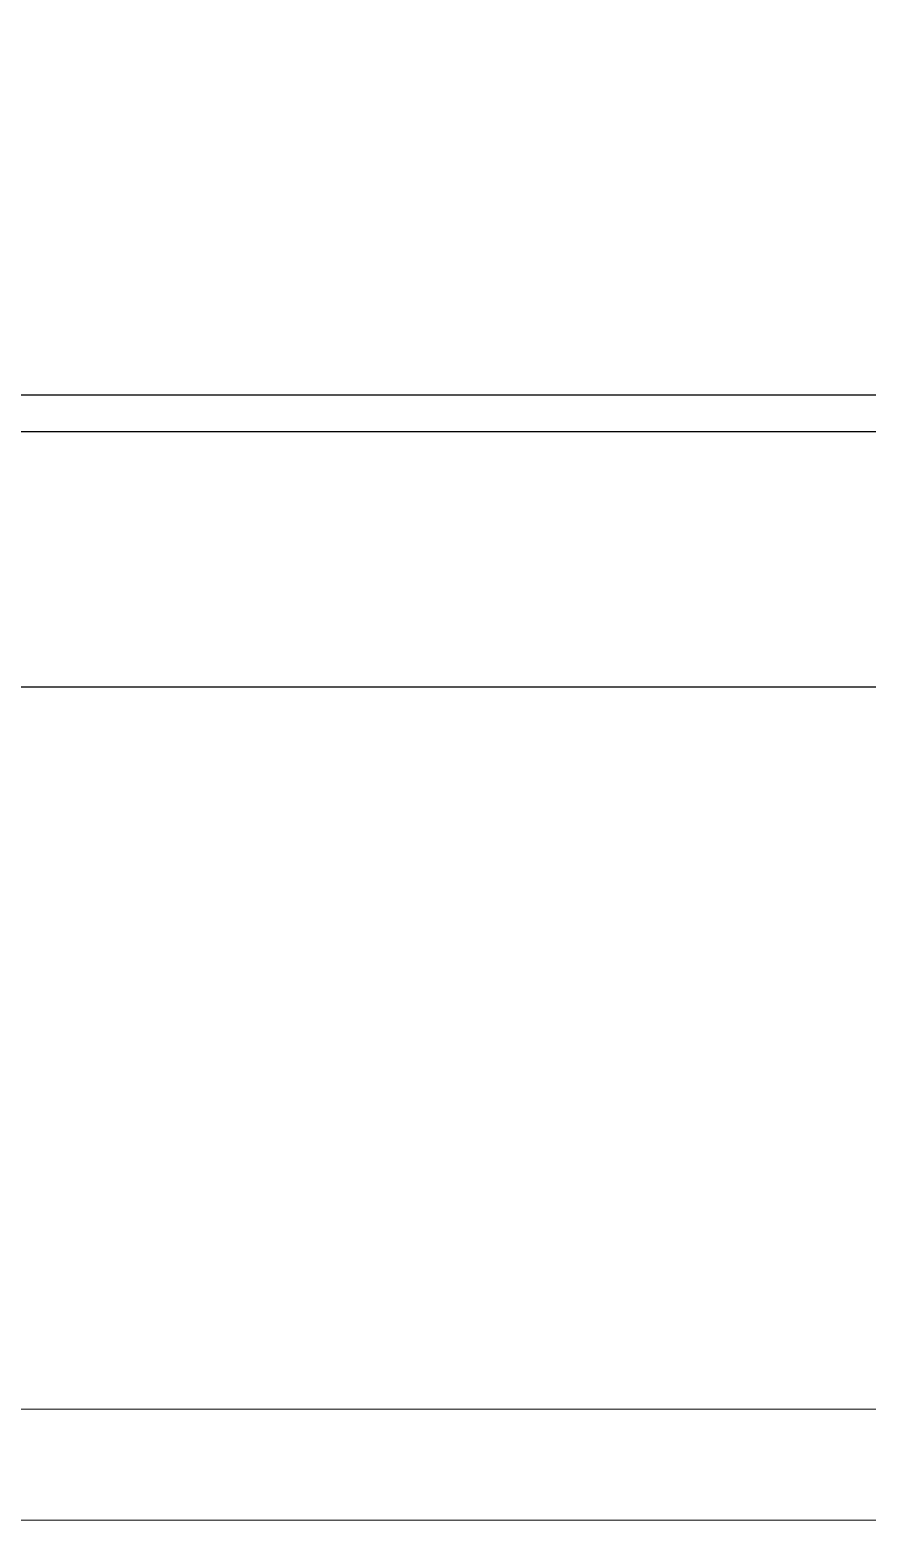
# Model space of a CAD drawing. Header units: millimetres. Extents: x -27104 to 125781, y -3376 to 46996.
# Drawn here: x 58455.43 to 58466.65, y 18518.75 to 18538.73 of the extents above; entities that cross this region are included whole.
import ezdxf

# ---------------------------------------------------------------- set-up
doc = ezdxf.new("R2010")
doc.units = ezdxf.units.MM
doc.header["$LTSCALE"] = 100
doc.header["$MEASUREMENT"] = 0
doc.layers.get('0').update_dxf_attribs({"linetype": 'CONTINUOUS'})
for name, color, linetype in [('ELE7 (0.07)', 8, 'CONTINUOUS'), ('ELE9', 9, 'CONTINUOUS'), ('OVERHEAD DOOR - 1', 4, 'CONTINUOUS'), ('OVERHEAD DOOR - ELE', 9, 'CONTINUOUS'), ('주차-화물', 251, 'CONTINUOUS')]:
    doc.layers.add(name, color=color, linetype=linetype)

# ---------------------------------------------------------------- blocks, each defined once
blk = doc.blocks.new('A$C9dd89177')
at = {"layer": '주차-화물', "ltscale": 0.1}
blk.add_lwpolyline([(0, 0), (11000, 0), (11000, 3250), (0, 3250), (0, 0), (11000, 3250)], dxfattribs=at)
blk = doc.blocks.new('A$C2563bbe5')
at = {"layer": 'ELE7 (0.07)', "ltscale": 0.002}
blk.add_line((875, 252), (3325, 252), dxfattribs=at)
at = {"layer": 'OVERHEAD DOOR - 1', "lineweight": 0}
for p, q in [((829.6, 823), (3370.4, 823)), ((3370.4, 747), (829.6, 747))]:
    blk.add_line(p, q, dxfattribs=at)
at = {"layer": 'OVERHEAD DOOR - ELE', "ltscale": 0.002}
blk.add_line((3325, 52), (875, 52), dxfattribs=at)
blk = doc.blocks.new('ggtyu')
at = {"layer": 'ELE9', "color": 253, "ltscale": 0.1, "yscale": 0.01956378461538462, "zscale": 0.01956378461538462}
for name, p, xscale, rotation in [('A$C9dd89177', (58256.655, 18912.347), 0.01956378461538462, 270), ('A$C2563bbe5', (58244.428, 18698.652), -0.01956378461538462, 180)]:
    blk.add_blockref(name, p, dxfattribs=dict(at, xscale=xscale, rotation=rotation))

msp = doc.modelspace()

# ---------------------------------------------------------------- block references
msp.add_blockref('ggtyu', (189.458, -163.799))

doc.saveas('drawing.dxf')
